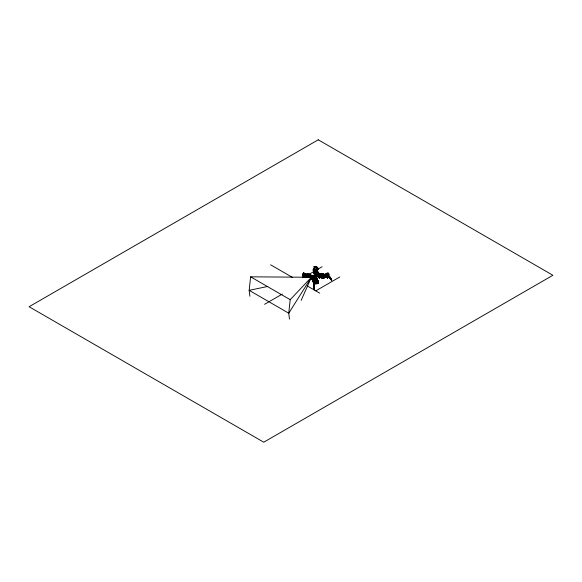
<?xml version="1.0" encoding="UTF-8"?>
<svg xmlns="http://www.w3.org/2000/svg" width="582" height="582" viewBox="0 0 582 582"><rect width="100%" height="100%" fill="white"/><g stroke="black" fill="none" stroke-linecap="round" stroke-linejoin="round"><path stroke-width="0.87" d="M308.678 275.359L308.678 274.937C307.514 275.65 307.049 274.151 307.18 277.439M308.584 275.883L309.238 276.428L309.26 274.129L307.42 273.94L307.34 276.654C307.98 275.723 306.772 275.912 307.703 276.115M308.176 277.33L307.558 276.763L308.445 277.359M307.449 276.305L307.594 274.471L309.006 274.318L308.475 274.493M307.42 273.94L309.26 274.348M307.172 277.374C307.733 274.922 309.355 279.04 308.62 275.417M308.402 277.265L306.365 276.726L307.893 277.345L308.031 276.952L305.565 275.672L303.753 277.469M308.045 275.031L307.965 274.864M308.205 276.726L307.98 277.388M308.627 275.09L308.547 275.773L307.252 275.642L307.332 275.002L308.678 274.937M309.26 274.129L309.18 276.843L309.282 276.275L308.802 276.217C308.06 274.464 312.403 274.493 311.654 276.13L310.897 276.719L311.028 277.367L311.079 276.457L312.578 277.418M308.977 274.398L308.918 276.603L308.627 275.73M311.683 275.81C309.748 276.952 312.258 274.842 310.519 275.606C310.271 276.683 312.461 276.014 311.697 275.461M310.672 275.657L310.977 276.224M308.671 274.98C308.184 275.875 311.588 276.494 310.955 275.104C304.11 275.388 313.938 274.769 311.057 276.297M311.283 275.402L309.5 275.33M313.669 279.185L312.665 278.749L312.665 279.28L314.04 280.109L313.756 279.833M312.861 277.556L312.774 276.363M312.898 277.519L312.25 276.064L313.065 276.537L312.643 276.887M313.334 278.218L311.712 277.032M316.834 274.588L316.593 273.773L313.611 275.49L313.611 276.166L314.345 276.021L314.338 275.351M313.982 277.687C312.308 278 315.888 275.839 314.826 278.043C312.49 278.523 314.942 276.254 315.029 278.029M313.96 281.412C313.596 281.419 314.105 279.702 314.527 280.633C312.599 280.655 314.687 280.444 314.098 281.375C314.062 279.695 314.615 280.8 314.847 281.106M313.734 268.629L313.88 269.997M314.178 281.986C314.724 281.004 314.04 280.095 313.96 281.113M313.669 281.462C314.258 279.084 315.095 281.295 313.422 280.342M314.105 275.883L315.604 274.653M313.763 277.563C315.451 280.575 313.152 277.519 314.491 277.301M314.273 275.977L314.273 275.526M315.233 282.081L314.513 282.379L314.447 281.863M314.36 277.228C314.636 279.105 314.92 276.45 314.891 278M314.338 276.021L314.338 275.57L312.461 276.654M314.513 282.379C314.884 280.502 314.193 276.406 313.727 277.869M314.033 277.832L313.705 278.16L314.513 278.836L314.738 281.426L314.498 280.328M314.964 279.062C315.007 276.646 314.28 278.072 314.36 277.359M314.957 281.601L314.957 281.171C311.719 281.506 315.99 279.447 315.037 282.125M316.455 277.861L315.16 277.163L316.455 277.861L316.492 279.396L315.233 279.542L314.942 278.8L315.189 279.92L314.746 279.964L314.513 279.215L315.189 279.92L315.015 277.447L315.168 278.822M315.189 281.921L315.459 282.321M314.964 278.749L315.459 279.891C319.125 281.543 315.757 276.719 317.292 279.855M315.459 279.891L315.233 278.72L314.455 278.894M314.462 282.168L315.633 282.263L315.524 281.55M315.233 282.306L315.859 281.848M316.041 270.288L316.208 271.147M316.593 274.449L316.593 273.773M316.972 278.793L316.113 278.814M316.892 274.551L316.892 274.1M316.492 278.632L316.819 282.125L317.43 282.066L317.161 279.869M319.533 276.836L317.503 276.043L317.074 275.344C317.314 273.911 317.859 274.842 317.918 274.828M317.255 274.653L316.717 273.489L317.532 273.729M317.627 274.362L317.867 275.177L317.35 275.482L317.095 274.893M317.736 273.489L317.801 272.762M317.692 276.152L315.742 277.279L315.371 276.392L317.321 275.264L317.816 276.603L317.859 275.752L318.732 275.242L318.31 274.406L319.54 273.7L318.514 273.584L318.761 273.023L315.386 274.886M318.339 273.453L317.481 272.507L316.63 269.844L316.964 269.633L316.564 270.106L316.492 269.612M318.543 274.049L318.521 273.38M318.66 273.751L318.66 273.3M318.761 273.023L318.951 273.809L318.951 273.133M319.183 277.039C319.583 274.275 317.743 277.323 314.193 278.531M319.351 273.358L319.962 274.391M320.587 274.573L320.347 273.766L322.152 274.282L320.085 274.297L319.991 273.86L320.697 274.297M322.268 277.898L319.845 277.352M320.5 274.18C320.573 272.863 318.63 274.9 321.817 274.311M320.798 277.301C320.071 276.908 320.493 277.985 320.486 277.156M320.376 274.202C319.147 275.213 325.964 274.362 319.736 274.449C319.031 275.337 320.944 275.351 320.988 274.602M321.475 277.003L321.293 276.676L319.554 277.665L321.664 276.392L321.664 276.901L321.293 276.901L321.279 274.704C319.343 273.729 324.625 274.835 320.427 273.729M322.152 274.282L322.115 274.66L320.42 274.595L322.152 274.544M320.617 277.767L322.261 278.189L322.704 276.828C322.544 278.131 323.934 278.654 322.45 277.41M322.435 277.541L322.333 274.42M322.457 277.316L322.464 274.006L322.333 274.682M322.632 278L322.828 274.042L324.123 274.173L324.043 274.806L322.115 274.66L322.275 273.86L322.828 274.413M323.927 277.192L323.999 277.396M323.694 275.984L324.043 274.384L323.366 274.595L323.527 274.217M312.374 277.498L312.323 277.956L312.367 276.937L311.232 276.195L310.81 276.596L311.494 276.115M311.035 276.559L311.232 276.195M317.656 281.011L317.685 281.375L317.787 280.451M313.553 283.274L313.225 280.961L313.225 281.513M313.422 281.579C313.305 280.502 313.356 282.881 314.316 281.826M313.48 281.87L313.458 281.492M313.618 281.106C313.691 281.091 314.302 280.597 314.324 281.441M313.88 283.667L313.589 282.044M313.793 282.226L313.662 280.917L318.063 280.451L318.179 281.579L317.321 281.637L317.241 280.575L316.739 280.589M313.902 283.9L314.44 289.814L313.749 281.637M314.091 281.382C313.633 280.648 314.615 281.171 314.004 280.48M314.295 281.244L314.084 281.259M316.95 280.961L317.023 281.332L315.24 281.375C314.789 278.24 315.626 284.765 315.109 280.786M317.423 281.593L317.234 280.815M317.517 280.553L317.91 283.492L317.714 281.026M313.865 272.1C314.476 273.344 313.385 272.267 313.407 272.209M313.589 272.034L313.633 272.652L313.312 270.004L314.636 269.866L314.142 266.6L316.47 266.367L317.336 269.088M314.004 272.682L313.312 270.004M313.603 272.034L313.691 272.922L313.582 272.063M314.047 268.76L313.763 269.597L313.662 268.506L314.105 269.08L313.531 270.106L317.881 269.713L318.172 268.549M313.64 272.58C313.894 273.431 314.076 271.336 313.902 272.572L314.273 273.613L314.884 273.547L314.884 271.11M314.229 280.328L314.331 281.382L313.814 280.742L313.836 281.739M313.931 272.623L314.273 273.613M316.877 278.96L317.11 279.476L317.015 278.945L315.095 279.418L315.335 279.054M316.31 270.259L316.186 269.844M317.234 271.736L316.412 270.906M317.015 281.484L316.535 281.353L317.299 281.382M317.015 280.728L316.972 281.011M317.503 271.721L317.728 272.209M317.685 280.473L317.801 280.851M309.318 275.322L311.421 275.461M319.947 274.078L319.54 273.7M324.043 274.384L322.042 274.311M317.968 268.564L318.027 269L316.892 269.139L317.699 271.823M317.423 270.63L317.081 267.829M325.36 275.228L323.883 276.166L324.276 275.504C321.81 275.402 321.126 275.344 323.934 276.37M324.239 275.621L325.011 274.733M324.967 275.133L324.945 275.191M326.531 275.992C325.025 275.082 326.298 278.422 326.502 275.395M328.379 274.915C336.243 290.331 328.066 268.942 327.862 277.767L327.273 278.043L325.935 275.912M326.582 274.187L327.273 273.584M326.567 273.627L326.582 274.355L326.909 273.576M327.026 273.802L327.688 273.809M317.299 270.63L317.736 272.616L317.437 270.063L316.834 270.084L316.615 269.16L313.465 269.706L313.713 268.746M317.357 268.338L317.721 268.506M317.656 268.6L317.496 270.936M317.663 268.717L317.255 271.227M317.241 268.477C321.053 270.652 305.121 269.75 318.165 269.262M313.232 280.015C316.739 281.812 311.181 280.364 313.029 278.247L312.214 277.556M326.502 275.846C326.778 277.629 324.858 274.493 326.72 276.261M326.306 276.37L325.869 275.846M324.196 275.839L323.883 275.242M311.428 275.883L309.34 275.533L311.414 275.519L309.355 275.504L310.868 275.795L310.868 276.275L310.715 275.708M313.4 281.623L314.12 289.843L313.24 281.237L313.451 281.979L314.054 281.906M313.858 281.164L313.909 280.764M314.491 281.397L314.36 278.698L311.712 276.806L312.643 276.712L312.621 277.694M316.928 272.762L316.361 272.354L316.863 270.594L316.142 270.623L316.208 273.256L316.142 270.666M313.596 284.067L318.056 283.616L317.699 281.171M301.17 300.334L311.406 277.265L250.609 276.828L249.169 290.345L249.889 296.274M267.836 286.424L249.169 290.345L288.752 313.203L311.406 277.265L290.2 299.679L288.752 313.203L289.472 319.125M312.352 277.803L315.138 276.479L315.742 277.279M313.931 272.522L313.705 270.317L313.953 272.558L313.589 271.838M314.331 272.092L314.498 273.22M314.091 269.19L313.531 270.106M314.149 272.58L314.229 273.249L316.142 273.045M313.778 281.033L313.844 280.837M322.741 277.301C324.29 277.832 321.613 278.05 323.105 277.163M326.015 276.305L328.284 274.791L326.567 275.883L327.79 277.403L327.2 277.687L328.321 275.097M326.691 276.144L326.109 276.144M327.862 277.767L326.451 275.941M305.288 273.853L305.004 274.355M305.135 273.947L304.612 274.217M308.787 275.402L310.613 276.043M323.025 277.439C321.853 278.327 325.593 277.425 326.437 276.064M323.505 274.544L323.461 274.326M323.156 277.643L322.821 277.17L323.294 277.221M323.236 277.672L323.781 277.716M323.978 277.941L322.988 277.083M323.781 276.261L324.189 275.599M317.423 272.15C314.513 267.676 318.841 278.312 317.125 269M313.771 269.371L314.04 270.586M317.365 268.44L317.99 268.389M317.583 268.324L317.51 268.004M312.25 276.661L313.123 275.933L311.821 275.235L312.752 275.773L310.621 276.865L311.021 276.646M310.715 276.676L310.89 276.916M322.297 277.796L322.319 275.933L322.195 277.003L322.603 277.054M317.095 270.834L317.532 269.422L317.154 270.776M310.919 275.861L311.399 275.679M311.108 275.555L310.955 275.468M312.41 276.035L313.123 276.159M312.607 275.759L312.614 275.642M314.469 275.119L314.513 275.301M313.574 279.149L313.734 279.702M312.665 278.749L313.989 279.513L313.727 279.113M317.488 271.809L317.583 272.58L316.346 272.776L316.855 271.925L316.644 272.66M316.317 274.209L315.953 274.209L317.365 274.784L314.92 273.824L314.92 274.573L315.851 275.111M317.248 272.463C316.172 273.009 318.136 270.637 317.11 270.594M316.753 272.129C316.492 272.42 317.597 271.787 317.328 272.252M317.095 272.1L315.284 273.613M317.168 270.914L317.081 272.252M317.772 272.805L317.808 272.638M318.776 275.919L319.554 276.297L319.554 278.007L318.23 276.85L318.892 276.465M319.78 274.122L319.722 274.813M320.988 274.413L319.78 274.515M320.617 276.988L321.293 276.676M316.935 271.256L317.459 269.059M313.691 281.164L313.647 280.946M314.411 280.793L314.622 282.132L314.244 282.168M317.597 280.619L317.597 281.084M310.533 276.697L310.643 276.981M310.664 276.574L310.897 277.469L312.076 278.152L312.403 277.519M317.517 269.291L317.146 270.688L317.794 269.219M313.713 279.455L313.051 279.84L314.556 280.291M328.219 275.97L328.226 275.592L331.449 279.811L328.343 275.541L327.513 277.927L326.364 276.581L327.622 277.876M303.149 274.457L302.48 274.689L302.902 274.973L303.935 273.22L302.771 275.388L305.186 276.988L306.634 273.853L306.94 274.064L306.227 276.385L303.513 274.588L303.586 272.696L306.401 274.617L305.994 275.068M303.833 276.195L303.739 275.723L303.84 276.341M304.655 273.882L305.506 273.642L305.426 274.406M304.299 276.588L304.524 276.028M304.539 276.232L304.699 275.919M304.786 276.646L304.742 276.174M304.633 276.785L304.655 276.079M305.528 274.035L305.208 274.428M316.193 266.396L316.273 266.876L314.622 267.043L314.971 270.077L314.549 266.563M316.564 270.106L316.695 269.655L316.834 270.084M304.051 276.385L303.971 275.883L304.728 275.759M304.117 276.13L304.131 276.646M313.429 269.43L313.683 268.717M317.023 270.419L317.365 270.31M320.224 276.443L320.216 277.228L320.806 276.326L320.995 276.777L320.617 276.217L320.413 276.552M314.84 271.176L314.142 266.6M313.203 270.39C314.76 269.539 314.877 270.572 313.254 270.739L317.394 269.939M314.273 273.394L314.636 269.866M314.84 269.786L314.971 269.335M315.357 269.772L313.553 270.026M316.47 266.367L316.339 266.818L314.622 267.051M316.855 267.254L316.986 266.803M317.234 269.619L317.168 269.204M317.561 269.742L317.175 270.965M317.845 269.291L317.597 269.619L317.416 268.789M317.015 269.983L317.321 270.193M322.253 274.195L322.755 274.544M302.851 275.133L302.429 274.842L303.586 272.696M303.157 277.534L303.593 276.108L303.04 277.65M305.201 273.824L305.375 274.311L304.822 274.42M305.215 274.187L305.288 274.122M304.67 276.421L304.393 276.952L305.084 275.679L303.877 275.41L304.291 275.461L303.739 277.032M305.499 275.89L304.742 276.734M305.928 276.181L306.336 274.857L303.513 272.929M305.514 276.625L305.957 276.959L306.445 274.493M308.242 277.345L306.43 276.326L305.957 276.959M308.125 277.323L306.307 276.792L306.547 276.203L306.037 276.748M308.547 275.773L307.252 275.642L307.332 275.002M307.82 277.061L307.893 277.323M308.802 276.217L309.057 275.788L308.547 275.657L309.042 275.279M322.115 275.824L324.13 275.817M323.461 274.195L322.748 274.253L322.37 275.853L323.723 275.904L323.723 277.912M325.062 274.937L323.934 275.693L323.934 278.312L322.093 278.123L322.195 275.337M323.417 274.275L323.476 274.449M322.704 276.828L322.348 277.934L322.748 277.498M322.588 277.709L324.501 276.545L325.149 274.42L325.876 274.071L325.149 274.42M322.632 277.854L323.083 277.883L322.617 277.614M323.17 276.159L322.399 275.773M322.93 277.432L323.192 277.214M324.123 274.173L322.239 274.246L322.275 273.86L320.617 273.605M323.025 277.985L322.981 277.57M323.956 276.014L323.912 275.73M323.912 275.039L324.974 274.784M323.228 277.374L324.741 276.596L325.447 274.275M325.469 275.395L325.76 274.442L325.331 274.646L325.673 275.075M325.811 274.282L327.862 273.082L328.895 274.253L327.775 274.995M326.182 274.369L326.502 273.504L327.302 273.809M327.557 273.605C326.393 271.983 326.24 275.17 325.891 274.027M326.626 273.94L326.342 274.231M326.378 275.817L326.371 275.868M327.142 277.876C325.076 274.006 326.167 278.836 327.128 273.154M326 276.137L326.393 276.297L326.175 275.788M327.135 273.991L326.989 273.46M326.226 276.399L328.19 275.41L327.44 274.449L327.731 273.496L328.204 273.14L328.539 273.569C328.597 273.802 329.114 274.886 328.132 274.275L327.855 275.541M327.862 273.082L328.204 273.14M327.753 275.075L328.001 274.791M325.382 276.363L324.974 275.839L327.79 274.486L328.153 273.3L328.612 273.664M327.273 278.043L327.986 275.708L328.575 275.424M328.67 276.297C336.592 285.027 325.862 275.162 328.655 275.526M328.19 275.41L328.481 274.457M328.604 274.035L328.946 274.093M327.564 278.109L328.343 275.541M303.142 274.391L302.851 274.289M302.902 274.973L302.538 274.493M302.8 277.483L303.513 275.155M303.498 275.97L302.996 277.396L303.869 276.064M303.811 276.079L303.891 276.479M304.248 275.875L304.16 276.596M304.961 275.57L304.393 275.788M304.764 275.853L304.844 276.952L304.75 275.963M305.339 275.344L306.045 275.81L305.492 276.275M305.615 275.519L305.906 274.566L305.164 275.366M307.252 275.642L308.627 275.512L307.252 275.264M307.522 277.359L307.711 276.981M307.1 277.505L306.365 276.668L308.002 277.301M324.501 276.545L325.076 277.563L324.931 275.963L325.047 276.632M327.44 274.449L327.731 273.496L328.146 274.027M327.79 277.403L328.444 275.257M317.372 280.568L318.063 280.451M317.401 280.291L317.503 280.83M312.403 278.021L312.461 277.585M317.321 270.404L317.619 272.347L316.361 271.983L316.564 273.22L316.579 271.117M314.775 278.065L314.593 277.221M314.738 277.563L314.833 278.538L314.76 277.738M317.394 272.143C315.277 270.223 318.529 272.682 317.117 270.099M314.826 278.429L313.763 277.825L314.207 278.785L315.131 278.691L315.015 277.81M325.644 276.115L326.189 275.606L326.677 276.072M322.392 277.607L323.01 277.156M326.669 273.729L326.306 273.707L326.728 273.438M328.423 273.627L328.895 274.253M316.87 271.161L316.644 272.165L316.928 270.805L316.208 270.877L316.361 272.354M316.95 271.976L316.404 272.158M316.55 272.507L317.619 271.867M314.811 278.589L314.433 278.574L314.767 278.349M312.92 277.025L311.676 277.92M313.603 269.146L313.334 269.721M310.613 276.144L309.333 275.475M317.998 267.996L318.128 268.469M311.574 279.076L310.577 279.207M310.679 275.49L311.028 275.904M311.37 275.679L309.559 275.228L309.493 275.701L310.759 275.846M303.819 276.246L304.335 275.919M304.059 276.348L304.539 275.912M304.648 276.014L304.561 276.21M304.481 276.094L304.837 275.912M304.881 276.392L304.677 276.763M303.397 277.308L304.095 276.283L303.869 276.603M310.075 277.374L310.504 275.999L310.57 276.617M316.041 274.289L314.92 274.049L315.633 273.947L315.851 274.588M314.338 283.987L313.989 284.016M323.89 275.89L325.025 274.995M326.509 273.802L326.917 273.402M316.848 272.5L317.394 272.471M317.328 272.747L316.884 272.827M314.215 280.553L314.149 280.713M322.137 277.752L322.799 277.345M302.48 274.689L303.222 273.882L303.644 274.173M302.429 274.842L303.178 274.042M302.771 275.388L303.513 274.588M306.634 273.853L306.03 274.944M306.336 274.857L305.921 275.301L305.201 274.806M306.292 276.166L306.125 276.646M319.838 274.078L319.736 274.449M310.839 279.098L311.239 279.084M306.416 276.53C306.248 277.738 306.387 275.453 307.514 276.996M304.692 273.86L305.324 273.758M308.736 275.941L308.758 275.031M317.205 272.238L317.27 271.663M312.57 275.81L313.123 275.933M316.848 273.147L317.707 272.922M315.269 274.377L315.269 273.846L316.317 274.362M326.829 274.202L326.851 273.758M314.673 277.636L314.025 277.629M316.484 272.165L316.775 272.194M313.029 280.248L311.428 279.324L311.028 277.898M315.975 276.683L315.975 277.308L315.975 276.683L313.029 278.385L312.425 277.359C313.64 276.712 310.992 277.534 312.643 276.712M305.812 276.144L307.361 275.25L307.682 274.18L308.205 274.464M308.918 274.355L314.498 271.212M317.459 269.422L322.122 266.731M309.719 276.821L311.028 277.141L309.719 276.821L309.719 277.578M310.337 277.061L309.719 277.047L312.199 278.08M317.707 272.696L317.947 273.227M315.284 273.242L316.215 273.78L317.947 272.776M315.204 274.719L315.357 275.948L314.156 275.104L316.164 273.947M311.777 277.352L311.443 276.945M317.947 273.147L318.318 273.162M313.611 275.49L317.059 273.86L317.532 274.18L315.386 275.424M264.57 304.306L282.321 294.063M311.239 277.068L311.443 277.156M311.807 276.974L311.486 277.33M317.255 274.42L315.189 275.628L317.066 274.311M317.532 273.955L318.761 273.249L318.339 273.002M311.486 277.81L312.199 277.221M317.35 275.031L314.884 276.901L314.644 276.086L315.131 275.81L315.124 276.479M311.414 278.123L311.043 278.342L311.043 277.81M317.365 274.639L315.357 275.803L314.156 275.104M311.035 278.676L311.697 278.291L311.035 278.465L311.035 279.185L311.035 278.742M312.425 277.359L319.54 273.475M315.124 276.028L317.255 274.995L316.652 274.646M312.643 277.898L311.676 278.458L311.421 277.563M315.546 276.719L317.692 275.475M314.447 277.432L315.859 276.61M317.816 276.246L316.339 276.959L316.339 276.334L319.169 274.704L318.543 274.34M311.428 279.324L311.545 278.145M316.339 276.472L319.882 274.435M315.546 277.17L317.503 276.043M318.252 275.744L319.554 276.072L321.279 274.704M315.851 277.752L315.16 277.76L316.455 278.087L315.138 277.323M318.252 275.97L318.623 275.759L318.601 277.243L319.554 277.789M317.816 276.603L318.201 276.377M314.36 278.698L316.091 277.701M318.252 276.501L318.601 276.297A1.004 0.582 60 0 1 317.867 276.203M313.989 279.287L314.36 279.069L313.058 278.749L313.989 279.287L313.887 280.189L314.338 279.309L313.422 280.117M319.183 276.283L319.554 276.072M321.279 275.075L321.657 274.857L321.657 275.613L320.958 276.108M318.23 276.85L319.736 277.898M315.044 279.433L315.619 279.316M314.847 280.109L313.422 279.84M316.099 279.389L315.633 279.658L315.437 279.207M321.293 276.392L319.562 277.388L318.601 276.85M314.367 280.604L315.037 280.218M315.815 279.767L316.477 279.382M319.736 277.781L321.475 276.777M314.556 281.004L312.912 280.182L312.912 278.312M315.757 290.862L339.837 276.959M317.663 281.346L315.648 282.059M320.035 273.904L320.413 273.722M320.733 274.624L320.813 274.973M320.638 274.348L320.216 274.449M325.047 275.599L327.862 274.246M328.415 274.646L328.837 274.449M325.44 277.228L323.185 277.803M323.898 275.031L324.865 274.857M324.698 274.864L324.887 274.362M310.999 275.533L309.559 275.322L310.933 275.359C309.326 275.686 309.362 274.66 308.933 275.701M320.42 274.464L321.868 274.326M314.411 280.517L314.44 280.88M316.855 271.925L317.576 271.845M316.855 272.078L317.277 271.729M317.336 269.481L315.044 269.822M314.513 278.836L314.935 278.8M314.062 266.854L314.549 267.298M317.51 267.771L317.037 267.975M317.117 267.996L317.597 268.011L317.125 268.055M313.451 269.35L315.262 269.16M314.215 270.295L314.222 272.303M317.525 271.729L316.804 271.758L317.699 271.583L317.416 270.135L314.127 270.463L314.265 271.794M314.222 270.994L316.448 270.986M316.244 271.27L317.168 271.176L317.488 271.867M316.695 271.408L317.161 271.314M317.263 272.1L318.179 271.91M313.436 272.572L314.025 272.456M313.829 280.88L314.476 280.975M317.954 280.589L316.332 280.626M313.196 281.193L314.491 281.07M317.365 280.83L317.772 280.699M317.619 281.106L317.321 281.448M312.294 281.717L314.331 281.521M313.218 281.783L314.04 281.543M316.775 281.768L317.43 281.848M317.277 281.201C318.485 286.911 315.982 278.931 318.179 281.579M313.516 282.183L316.884 281.928L316.753 280.619M313.48 281.753L313.793 283.092M313.436 283.485L313.858 283.449M313.778 283.667L317.925 283.252M318.041 283.478L313.8 283.9L314.069 289.683M313.596 272.492L313.967 272.056L313.64 272.231M315.917 272.725L315.517 272.769L315.742 274.027M314.411 278.327L315.131 278.429M314.506 278.625L315.233 278.763M314.746 279.586L315.189 279.542M321.293 276.901L320.595 276.734M320.347 273.998L320.66 273.926M317.888 283.485L317.627 281.222M317.787 281.615L317.496 281.201M306.227 276.385L307.951 277.207M314.906 280.815L314.789 281.397M315.313 282.095L315.248 281.441M318.71 273.649L318.769 274.093M320.384 274.551L320.02 274.457M320.442 274.544L320.864 274.551M320.42 274.326L322.115 274.398M322.435 277.25L320.798 277.01M310.759 276.952L310.81 276.53M308.547 275.395L309.137 275.453M322.239 273.984L322.828 274.042M322.704 274.835L323.999 274.966M322.115 275.613L323.956 275.795M307.34 274.217L309.238 274.42M322.195 277.774L324.036 277.956M308.773 277.127L309.042 277.388L309.042 275.017L308.918 277.076M326.226 276.501L325.694 276.043M310.861 276.064L310.49 276.072M320.551 273.758L322.057 274.144M311.188 275.388L311.392 275.402M320.311 277.621L319.831 277.308M318.601 277.127L319.176 277.236M307.82 277.221L306.583 276.508L306.35 276.836M315.24 270.972L314.6 270.965L314.6 270.426M315.517 271.889C313.873 271.801 316.135 271.663 315.56 272.485L315 272.893M320.158 274.675L320.115 275.09M317.561 272.347L317.561 271.867M314.6 277.316L314.04 277.272L313.894 277.89M318.085 276.305L318.478 276.435M326.713 274.326L326.422 273.977M306.234 274.951L307.871 275.642M316.346 273.162L316.39 272.5M307.66 274.26L308.184 274.544M315.291 276.13L314.105 275.432M312.192 275.395L312.614 275.861M317.808 272.863L317.394 272.623L318.71 273.387L318.71 273.911M317.394 272.398L318.318 272.936M319.671 274.333L319.052 273.533M319.052 274.202L319.671 274.558M318.31 274.406L319.169 274.835M319.554 275.701L318.623 275.162L318.623 275.533M314.92 273.824L315.851 274.362L316.215 273.78M317.859 275.752L319.183 276.508M316.099 275.912L316.717 276.719M318.23 277.243L319.554 278.007M316.339 276.334L316.455 277.032M314.171 275.701L313.727 275.439L313.727 276.115M314.644 276.086L314.884 276.901M312.192 275.621L313.32 276.275L313.32 276.799M315.16 277.534L316.091 278.072M311.69 276.05L312.796 276.748L312.076 277.403M312.418 277.061L311.254 276.355M310.897 276.392L312.614 277.461M310.097 276.239L311.028 276.777M312.287 277.956L313.029 278.385M313.051 279.564L313.232 280.24M313.029 280.109L311.661 279.324L311.661 277.592M270.63 264.81L292.557 277.469M307.267 285.958L319.714 293.146M250.609 276.828L290.2 299.679M303.091 273.387L303.52 273.664M317.481 272.507L317.576 272.987L317.532 272.623M314.171 281.346L313.698 280.764M314.091 280.793L314.156 281.317L314.018 280.786M316.979 271.205L317.663 272.332M317.35 272.005L316.964 271.11M327.79 274.486L328.212 275.024M327.79 275.191L328.124 275.621M325.382 274.486L325.789 275.017M324.836 274.544L325.243 275.082M324.741 276.596L325.382 277.425M328.394 275.723L331.507 279.782L328.277 275.766M314.986 278.05L315.029 277.388M326.342 273.846L326.611 274.238M316.914 271.663L316.994 272.005M316.186 269.895L316.448 271.248M316.186 270.274L316.419 271.016M316.142 271.045L315.917 269.873L316.295 270.455M315.808 273.293L315.517 272.332L314.84 272.631L315 273.06M316.972 278.582L317.292 279.644M316.972 279.484L317.161 281.877M314.607 272.42L314.84 273.184M314.556 272.485L314.884 273.547M316.543 278.989L316.775 279.76M314.265 272.456L314.542 273.365M314.964 279.171L315.189 279.92M313.713 282.03L313.4 281.87M313.247 281.71L313.472 283.128M314.375 270.033L314.396 270.485M318.012 280.466L318.121 281.579M313.8 269L313.822 269.408M313.916 284.038L314.44 289.647M313.654 281.681L313.778 283.092M317.015 271.845L317.015 272.369M316.863 270.594L316.863 270.972L316.63 269.844M314.382 270.826L314.404 271.372M308.627 275.133L308.547 277.352M323.898 276.094C324.159 277.614 324.858 273.198 322.748 274.675L322.748 274.253M323.934 278.312L322.093 278.123M322.457 275.577L322.413 277.781M320.638 274.195L320.566 274.726M319.685 274.449L319.685 275.09M319.169 274.704L319.125 275.468M318.914 273.613L318.856 274.086M317.867 275.177L318.209 274.406L317.816 274.631A1.004 0.582 60 0 1 318.405 275.01M317.481 272.66L317.481 273.045M317.059 273.86L317.066 274.544M316.113 278.283L316.099 279.673M315.677 274.311L315.677 274.988M314.826 278.043L314.767 278.458M313.916 275.773L313.916 276.224M313.894 278.043L313.894 278.429M313.851 275.635L313.851 276.305M313.851 277.541L313.851 277.927M313.429 278.16L313.414 279.295M311.428 276.144L311.428 276.53M310.562 276.115L310.562 276.508M318.601 276.195A0.895 0.517 60 0 1 317.888 276.13M320.442 274.282L320.42 274.697L320.442 274.282M317.365 281.31L317.365 281.31M317.983 268.68L318.012 268.731M309.18 275.17L309.057 275.788L309.231 275.155M318.245 139.796L29.1 306.729L263.755 442.204L552.9 275.271L318.245 139.796M316.775 280.313L316.142 280.757L316.775 280.313"/></g></svg>
